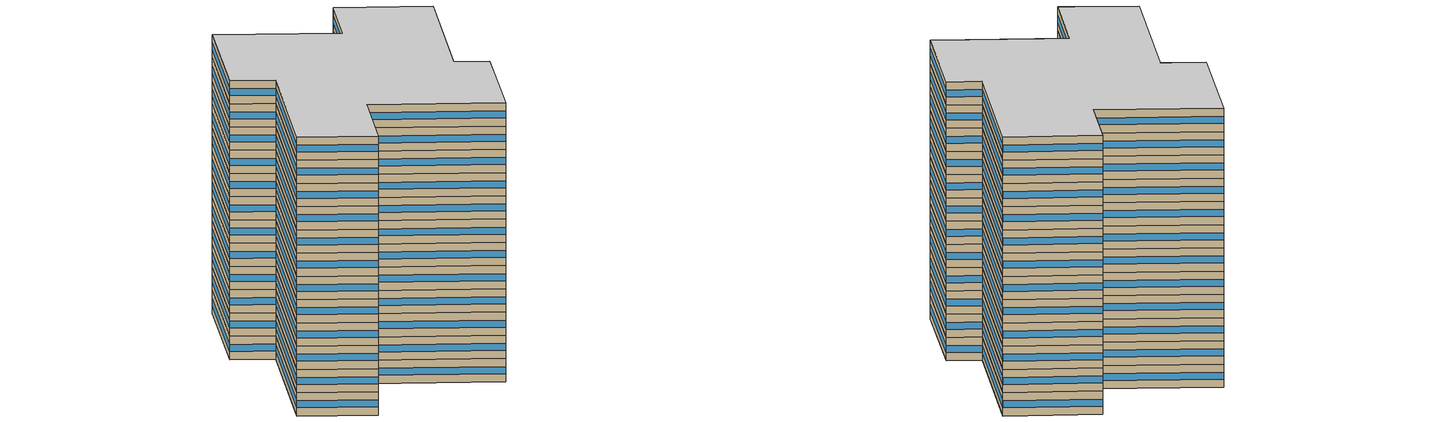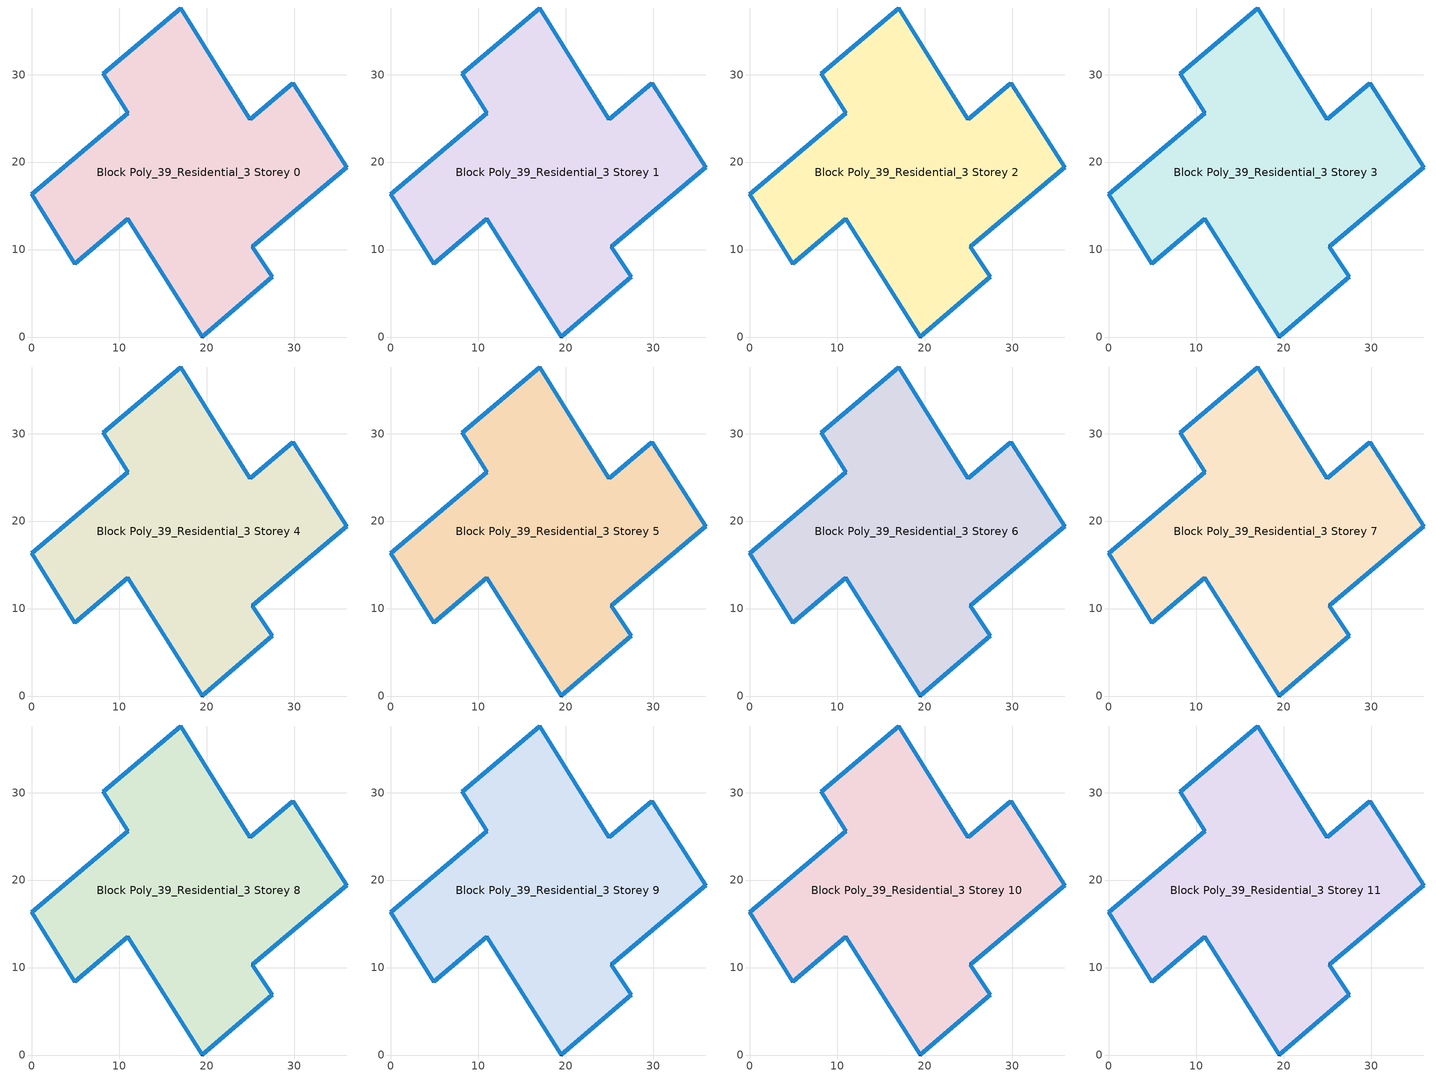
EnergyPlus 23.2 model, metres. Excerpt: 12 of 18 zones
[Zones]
Block Poly_39_Residential_3 Storey 0
 floor ground (HSCWZ_Residential_2005_FloorGround): 29.87,29.02 36.03,19.4 25.24,10.34 27.48,6.88 19.49,0 11.01,13.53 4.94,8.4 0,16.34 10.98,25.61 8.18,30.09 17.04,37.62 24.96,24.87 z0
 wall outside (HSCWZ_Residential_2005_ExtWall): 0,16.34 4.94,8.4 11.01,13.53 19.49,0 27.48,6.88 25.24,10.34 36.03,19.4 29.87,29.02 24.96,24.87 17.04,37.62 8.18,30.09 10.98,25.61 0,16.34 z0:3
 window (HSCWZ_Residential_2005_Win): 0,16.33 4.94,8.4 / 4.94,8.4 11,13.53 / 11.01,13.52 19.48,0.01 / 19.49,0 27.48,6.87 / 27.48,6.88 25.25,10.34 / 25.25,10.35 36.02,19.4 / 36.03,19.41 29.88,29.01 / 29.87,29.02 24.97,24.87 / 24.96,24.88 17.05,37.61 / 17.04,37.61 8.19,30.09 / 8.18,30.08 10.98,25.62 / 10.97,25.61 0.01,16.34 z1.05:1.95
Block Poly_39_Residential_3 Storey 1
 floor to Block Poly_39_Residential_3 Storey 0 (HSCWZ_Residential_2005_FloorSlab): 29.87,29.02 36.03,19.4 25.24,10.34 27.48,6.88 19.49,0 11.01,13.53 4.94,8.4 0,16.34 10.98,25.61 8.18,30.09 17.04,37.62 24.96,24.87 z3
 wall outside (HSCWZ_Residential_2005_ExtWall): 0,16.34 4.94,8.4 11.01,13.53 19.49,0 27.48,6.88 25.24,10.34 36.03,19.4 29.87,29.02 24.96,24.87 17.04,37.62 8.18,30.09 10.98,25.61 0,16.34 z3:6
 window (HSCWZ_Residential_2005_Win): 0,16.33 4.94,8.4 / 4.94,8.4 11,13.53 / 11.01,13.52 19.48,0.01 / 19.49,0 27.48,6.87 / 27.48,6.88 25.25,10.34 / 25.25,10.35 36.02,19.4 / 36.03,19.41 29.88,29.01 / 29.87,29.02 24.97,24.87 / 24.96,24.88 17.05,37.61 / 17.04,37.61 8.19,30.09 / 8.18,30.08 10.98,25.62 / 10.97,25.61 0.01,16.34 z4.05:4.95
Block Poly_39_Residential_3 Storey 2
 floor to Block Poly_39_Residential_3 Storey 1 (HSCWZ_Residential_2005_FloorSlab): 29.87,29.02 36.03,19.4 25.24,10.34 27.48,6.88 19.49,0 11.01,13.53 4.94,8.4 0,16.34 10.98,25.61 8.18,30.09 17.04,37.62 24.96,24.87 z6
 wall outside (HSCWZ_Residential_2005_ExtWall): 0,16.34 4.94,8.4 11.01,13.53 19.49,0 27.48,6.88 25.24,10.34 36.03,19.4 29.87,29.02 24.96,24.87 17.04,37.62 8.18,30.09 10.98,25.61 0,16.34 z6:9
 window (HSCWZ_Residential_2005_Win): 0,16.33 4.94,8.4 / 4.94,8.4 11,13.53 / 11.01,13.52 19.48,0.01 / 19.49,0 27.48,6.87 / 27.48,6.88 25.25,10.34 / 25.25,10.35 36.02,19.4 / 36.03,19.41 29.88,29.01 / 29.87,29.02 24.97,24.87 / 24.96,24.88 17.05,37.61 / 17.04,37.61 8.19,30.09 / 8.18,30.08 10.98,25.62 / 10.97,25.61 0.01,16.34 z7.05:7.95
Block Poly_39_Residential_3 Storey 3
 floor to Block Poly_39_Residential_3 Storey 2 (HSCWZ_Residential_2005_FloorSlab): 29.87,29.02 36.03,19.4 25.24,10.34 27.48,6.88 19.49,0 11.01,13.53 4.94,8.4 0,16.34 10.98,25.61 8.18,30.09 17.04,37.62 24.96,24.87 z9
 wall outside (HSCWZ_Residential_2005_ExtWall): 0,16.34 4.94,8.4 11.01,13.53 19.49,0 27.48,6.88 25.24,10.34 36.03,19.4 29.87,29.02 24.96,24.87 17.04,37.62 8.18,30.09 10.98,25.61 0,16.34 z9:12
 window (HSCWZ_Residential_2005_Win): 0,16.33 4.94,8.4 / 4.94,8.4 11,13.53 / 11.01,13.52 19.48,0.01 / 19.49,0 27.48,6.87 / 27.48,6.88 25.25,10.34 / 25.25,10.35 36.02,19.4 / 36.03,19.41 29.88,29.01 / 29.87,29.02 24.97,24.87 / 24.96,24.88 17.05,37.61 / 17.04,37.61 8.19,30.09 / 8.18,30.08 10.98,25.62 / 10.97,25.61 0.01,16.34 z10.05:10.95
Block Poly_39_Residential_3 Storey 4
 floor to Block Poly_39_Residential_3 Storey 3 (HSCWZ_Residential_2005_FloorSlab): 29.87,29.02 36.03,19.4 25.24,10.34 27.48,6.88 19.49,0 11.01,13.53 4.94,8.4 0,16.34 10.98,25.61 8.18,30.09 17.04,37.62 24.96,24.87 z12
 wall outside (HSCWZ_Residential_2005_ExtWall): 0,16.34 4.94,8.4 11.01,13.53 19.49,0 27.48,6.88 25.24,10.34 36.03,19.4 29.87,29.02 24.96,24.87 17.04,37.62 8.18,30.09 10.98,25.61 0,16.34 z12:15
 window (HSCWZ_Residential_2005_Win): 0,16.33 4.94,8.4 / 4.94,8.4 11,13.53 / 11.01,13.52 19.48,0.01 / 19.49,0 27.48,6.87 / 27.48,6.88 25.25,10.34 / 25.25,10.35 36.02,19.4 / 36.03,19.41 29.88,29.01 / 29.87,29.02 24.97,24.87 / 24.96,24.88 17.05,37.61 / 17.04,37.61 8.19,30.09 / 8.18,30.08 10.98,25.62 / 10.97,25.61 0.01,16.34 z13.05:13.95
Block Poly_39_Residential_3 Storey 5
 floor to Block Poly_39_Residential_3 Storey 4 (HSCWZ_Residential_2005_FloorSlab): 29.87,29.02 36.03,19.4 25.24,10.34 27.48,6.88 19.49,0 11.01,13.53 4.94,8.4 0,16.34 10.98,25.61 8.18,30.09 17.04,37.62 24.96,24.87 z15
 wall outside (HSCWZ_Residential_2005_ExtWall): 0,16.34 4.94,8.4 11.01,13.53 19.49,0 27.48,6.88 25.24,10.34 36.03,19.4 29.87,29.02 24.96,24.87 17.04,37.62 8.18,30.09 10.98,25.61 0,16.34 z15:18
 window (HSCWZ_Residential_2005_Win): 0,16.33 4.94,8.4 / 4.94,8.4 11,13.53 / 11.01,13.52 19.48,0.01 / 19.49,0 27.48,6.87 / 27.48,6.88 25.25,10.34 / 25.25,10.35 36.02,19.4 / 36.03,19.41 29.88,29.01 / 29.87,29.02 24.97,24.87 / 24.96,24.88 17.05,37.61 / 17.04,37.61 8.19,30.09 / 8.18,30.08 10.98,25.62 / 10.97,25.61 0.01,16.34 z16.05:16.95
Block Poly_39_Residential_3 Storey 6
 floor to Block Poly_39_Residential_3 Storey 5 (HSCWZ_Residential_2005_FloorSlab): 29.87,29.02 36.03,19.4 25.24,10.34 27.48,6.88 19.49,0 11.01,13.53 4.94,8.4 0,16.34 10.98,25.61 8.18,30.09 17.04,37.62 24.96,24.87 z18
 wall outside (HSCWZ_Residential_2005_ExtWall): 0,16.34 4.94,8.4 11.01,13.53 19.49,0 27.48,6.88 25.24,10.34 36.03,19.4 29.87,29.02 24.96,24.87 17.04,37.62 8.18,30.09 10.98,25.61 0,16.34 z18:21
 window (HSCWZ_Residential_2005_Win): 0,16.33 4.94,8.4 / 4.94,8.4 11,13.53 / 11.01,13.52 19.48,0.01 / 19.49,0 27.48,6.87 / 27.48,6.88 25.25,10.34 / 25.25,10.35 36.02,19.4 / 36.03,19.41 29.88,29.01 / 29.87,29.02 24.97,24.87 / 24.96,24.88 17.05,37.61 / 17.04,37.61 8.19,30.09 / 8.18,30.08 10.98,25.62 / 10.97,25.61 0.01,16.34 z19.05:19.95
Block Poly_39_Residential_3 Storey 7
 floor to Block Poly_39_Residential_3 Storey 6 (HSCWZ_Residential_2005_FloorSlab): 29.87,29.02 36.03,19.4 25.24,10.34 27.48,6.88 19.49,0 11.01,13.53 4.94,8.4 0,16.34 10.98,25.61 8.18,30.09 17.04,37.62 24.96,24.87 z21
 wall outside (HSCWZ_Residential_2005_ExtWall): 0,16.34 4.94,8.4 11.01,13.53 19.49,0 27.48,6.88 25.24,10.34 36.03,19.4 29.87,29.02 24.96,24.87 17.04,37.62 8.18,30.09 10.98,25.61 0,16.34 z21:24
 window (HSCWZ_Residential_2005_Win): 0,16.33 4.94,8.4 / 4.94,8.4 11,13.53 / 11.01,13.52 19.48,0.01 / 19.49,0 27.48,6.87 / 27.48,6.88 25.25,10.34 / 25.25,10.35 36.02,19.4 / 36.03,19.41 29.88,29.01 / 29.87,29.02 24.97,24.87 / 24.96,24.88 17.05,37.61 / 17.04,37.61 8.19,30.09 / 8.18,30.08 10.98,25.62 / 10.97,25.61 0.01,16.34 z22.05:22.95
Block Poly_39_Residential_3 Storey 8
 floor to Block Poly_39_Residential_3 Storey 7 (HSCWZ_Residential_2005_FloorSlab): 29.87,29.02 36.03,19.4 25.24,10.34 27.48,6.88 19.49,0 11.01,13.53 4.94,8.4 0,16.34 10.98,25.61 8.18,30.09 17.04,37.62 24.96,24.87 z24
 wall outside (HSCWZ_Residential_2005_ExtWall): 0,16.34 4.94,8.4 11.01,13.53 19.49,0 27.48,6.88 25.24,10.34 36.03,19.4 29.87,29.02 24.96,24.87 17.04,37.62 8.18,30.09 10.98,25.61 0,16.34 z24:27
 window (HSCWZ_Residential_2005_Win): 0,16.33 4.94,8.4 / 4.94,8.4 11,13.53 / 11.01,13.52 19.48,0.01 / 19.49,0 27.48,6.87 / 27.48,6.88 25.25,10.34 / 25.25,10.35 36.02,19.4 / 36.03,19.41 29.88,29.01 / 29.87,29.02 24.97,24.87 / 24.96,24.88 17.05,37.61 / 17.04,37.61 8.19,30.09 / 8.18,30.08 10.98,25.62 / 10.97,25.61 0.01,16.34 z25.05:25.95
Block Poly_39_Residential_3 Storey 9
 floor to Block Poly_39_Residential_3 Storey 8 (HSCWZ_Residential_2005_FloorSlab): 29.87,29.02 36.03,19.4 25.24,10.34 27.48,6.88 19.49,0 11.01,13.53 4.94,8.4 0,16.34 10.98,25.61 8.18,30.09 17.04,37.62 24.96,24.87 z27
 wall outside (HSCWZ_Residential_2005_ExtWall): 0,16.34 4.94,8.4 11.01,13.53 19.49,0 27.48,6.88 25.24,10.34 36.03,19.4 29.87,29.02 24.96,24.87 17.04,37.62 8.18,30.09 10.98,25.61 0,16.34 z27:30
 window (HSCWZ_Residential_2005_Win): 0,16.33 4.94,8.4 / 4.94,8.4 11,13.53 / 11.01,13.52 19.48,0.01 / 19.49,0 27.48,6.87 / 27.48,6.88 25.25,10.34 / 25.25,10.35 36.02,19.4 / 36.03,19.41 29.88,29.01 / 29.87,29.02 24.97,24.87 / 24.96,24.88 17.05,37.61 / 17.04,37.61 8.19,30.09 / 8.18,30.08 10.98,25.62 / 10.97,25.61 0.01,16.34 z28.05:28.95
Block Poly_39_Residential_3 Storey 10
 floor to Block Poly_39_Residential_3 Storey 9 (HSCWZ_Residential_2005_FloorSlab): 29.87,29.02 36.03,19.4 25.24,10.34 27.48,6.88 19.49,0 11.01,13.53 4.94,8.4 0,16.34 10.98,25.61 8.18,30.09 17.04,37.62 24.96,24.87 z30
 wall outside (HSCWZ_Residential_2005_ExtWall): 0,16.34 4.94,8.4 11.01,13.53 19.49,0 27.48,6.88 25.24,10.34 36.03,19.4 29.87,29.02 24.96,24.87 17.04,37.62 8.18,30.09 10.98,25.61 0,16.34 z30:33
 window (HSCWZ_Residential_2005_Win): 0,16.33 4.94,8.4 / 4.94,8.4 11,13.53 / 11.01,13.52 19.48,0.01 / 19.49,0 27.48,6.87 / 27.48,6.88 25.25,10.34 / 25.25,10.35 36.02,19.4 / 36.03,19.41 29.88,29.01 / 29.87,29.02 24.97,24.87 / 24.96,24.88 17.05,37.61 / 17.04,37.61 8.19,30.09 / 8.18,30.08 10.98,25.62 / 10.97,25.61 0.01,16.34 z31.05:31.95
Block Poly_39_Residential_3 Storey 11
 floor to Block Poly_39_Residential_3 Storey 10 (HSCWZ_Residential_2005_FloorSlab): 29.87,29.02 36.03,19.4 25.24,10.34 27.48,6.88 19.49,0 11.01,13.53 4.94,8.4 0,16.34 10.98,25.61 8.18,30.09 17.04,37.62 24.96,24.87 z33
 wall outside (HSCWZ_Residential_2005_ExtWall): 0,16.34 4.94,8.4 11.01,13.53 19.49,0 27.48,6.88 25.24,10.34 36.03,19.4 29.87,29.02 24.96,24.87 17.04,37.62 8.18,30.09 10.98,25.61 0,16.34 z33:36
 window (HSCWZ_Residential_2005_Win): 0,16.33 4.94,8.4 / 4.94,8.4 11,13.53 / 11.01,13.52 19.48,0.01 / 19.49,0 27.48,6.87 / 27.48,6.88 25.25,10.34 / 25.25,10.35 36.02,19.4 / 36.03,19.41 29.88,29.01 / 29.87,29.02 24.97,24.87 / 24.96,24.88 17.05,37.61 / 17.04,37.61 8.19,30.09 / 8.18,30.08 10.98,25.62 / 10.97,25.61 0.01,16.34 z34.05:34.95
 ceiling to Block Poly_39_Residential_3 Storey 12 (HSCWZ_Residential_2005_FloorSlab): 27.48,6.88 25.24,10.34 36.03,19.4 29.87,29.02 24.96,24.87 17.04,37.62 8.18,30.09 10.98,25.61 0,16.34 4.94,8.4 11.01,13.53 19.49,0 z36
[BUILDING]
shang4hai3shi4_Residential_3_2_3_2005: North Axis=0; Terrain=City; Loads Convergence Tolerance Value=0.04; Temperature Convergence Tolerance Value=0.4; Solar Distribution=FullExterior; Maximum Number of Warmup Days=25; Minimum Number of Warmup Days=1
[Material] Thermal Absorptance=0.9; Solar Absorptance=0.7; Visible Absorptance=0.7
Name | Roughness | Thickness | Conductivity | Density | Specific Heat
Concrete | MediumRough | 0.1 | 1.7 | 2240 | 900
Brick | MediumRough | 0.1 | 0.72 | 1920 | 840
Tile | Smooth | 0.02 | 1.3 | 2200 | 900
Gypsum | Smooth | 0.015 | 0.16 | 800 | 1090
[MATERIAL] Roughness=Rough; Conductivity=0.04; Density=40; Specific Heat=1500; Thermal Absorptance=0.9; Solar Absorptance=0.7; Visible Absorptance=0.7
Name | Thickness
Insulation 0.011 | 0.011
Insulation 0.044 | 0.044
Insulation 0.05 | 0.05
[WindowMaterial:SimpleGlazingSystem]
HSCWZ_Residential_2005_Win_material: UFactor=3.7; Solar Heat Gain Coefficient=0.5475
[Construction]
HSCWZ_Residential_2005_FloorSlab: Tile, Concrete, Insulation 0.044, Concrete, Tile
HSCWZ_Residential_2005_FloorGround: Tile, Concrete, Gypsum, Insulation 0.05
HSCWZ_Residential_2005_Win: HSCWZ_Residential_2005_Win_material
[CONSTRUCTION]
HSCWZ_Residential_2005_ExtWall: Brick, Concrete, Insulation 0.011
[ZONE] Type=1; Multiplier=1; Ceiling Height=autocalculate; Volume=autocalculate; Floor Area=autocalculate; Part of Total Floor Area=Yes
Block Poly_39_Residential_3 Storey 0; Block Poly_39_Residential_3 Storey 1; Block Poly_39_Residential_3 Storey 2; Block Poly_39_Residential_3 Storey 3; Block Poly_39_Residential_3 Storey 4; Block Poly_39_Residential_3 Storey 5; Block Poly_39_Residential_3 Storey 6; Block Poly_39_Residential_3 Storey 7; Block Poly_39_Residential_3 Storey 8; Block Poly_39_Residential_3 Storey 9; Block Poly_39_Residential_3 Storey 10; Block Poly_39_Residential_3 Storey 11
[PEOPLE] Number of People Schedule=People_Schedule; Number of People Calculation Method=Area/Person; Floor Area per Person=18; Fraction Radiant=0.3; Sensible Heat Fraction=autocalculate; Activity Level Schedule=CN_GenericActivityLevel; Carbon Dioxide Generation Rate=3.82e-08; Enable ASHRAE 55 Comfort Warnings=No; Mean Radiant Temperature Calculation Type=ZoneAveraged; Clothing Insulation Calculation Method=ClothingInsulationSchedule; Cold Stress Temperature Threshold=15.56; Heat Stress Temperature Threshold=30
Name | Zone or ZoneList or Space or SpaceList
People_Block Poly_39_Residential_3 Storey 0 | Block Poly_39_Residential_3 Storey 0
People_Block Poly_39_Residential_3 Storey 1 | Block Poly_39_Residential_3 Storey 1
People_Block Poly_39_Residential_3 Storey 2 | Block Poly_39_Residential_3 Storey 2
People_Block Poly_39_Residential_3 Storey 3 | Block Poly_39_Residential_3 Storey 3
People_Block Poly_39_Residential_3 Storey 4 | Block Poly_39_Residential_3 Storey 4
People_Block Poly_39_Residential_3 Storey 5 | Block Poly_39_Residential_3 Storey 5
People_Block Poly_39_Residential_3 Storey 6 | Block Poly_39_Residential_3 Storey 6
People_Block Poly_39_Residential_3 Storey 7 | Block Poly_39_Residential_3 Storey 7
People_Block Poly_39_Residential_3 Storey 8 | Block Poly_39_Residential_3 Storey 8
People_Block Poly_39_Residential_3 Storey 9 | Block Poly_39_Residential_3 Storey 9
People_Block Poly_39_Residential_3 Storey 10 | Block Poly_39_Residential_3 Storey 10
People_Block Poly_39_Residential_3 Storey 11 | Block Poly_39_Residential_3 Storey 11
[LIGHTS] Schedule=Lights_Schedule; Design Level Calculation Method=Watts/Area; Watts per Zone Floor Area=7; Return Air Fraction=0; Fraction Radiant=0; Fraction Visible=0; Fraction Replaceable=1; EndUse Subcategory=General; Return Air Fraction Calculated from Plenum Temperature=No; Return Air Fraction Function of Plenum Temperature Coefficient 1=0; Return Air Fraction Function of Plenum Temperature Coefficient 2=0
Name | Zone or ZoneList or Space or SpaceList
Lights_Block Poly_39_Residential_3 Storey 0 | Block Poly_39_Residential_3 Storey 0
Lights_Block Poly_39_Residential_3 Storey 1 | Block Poly_39_Residential_3 Storey 1
Lights_Block Poly_39_Residential_3 Storey 2 | Block Poly_39_Residential_3 Storey 2
Lights_Block Poly_39_Residential_3 Storey 3 | Block Poly_39_Residential_3 Storey 3
Lights_Block Poly_39_Residential_3 Storey 4 | Block Poly_39_Residential_3 Storey 4
Lights_Block Poly_39_Residential_3 Storey 5 | Block Poly_39_Residential_3 Storey 5
Lights_Block Poly_39_Residential_3 Storey 6 | Block Poly_39_Residential_3 Storey 6
Lights_Block Poly_39_Residential_3 Storey 7 | Block Poly_39_Residential_3 Storey 7
Lights_Block Poly_39_Residential_3 Storey 8 | Block Poly_39_Residential_3 Storey 8
Lights_Block Poly_39_Residential_3 Storey 9 | Block Poly_39_Residential_3 Storey 9
Lights_Block Poly_39_Residential_3 Storey 10 | Block Poly_39_Residential_3 Storey 10
Lights_Block Poly_39_Residential_3 Storey 11 | Block Poly_39_Residential_3 Storey 11
[ELECTRICEQUIPMENT] Schedule=ElectricEquipment_Schedule; Design Level Calculation Method=Watts/Area; Watts per Zone Floor Area=5.5; Fraction Latent=0; Fraction Radiant=0; Fraction Lost=0; EndUse Subcategory=General
Name | Zone or ZoneList or Space or SpaceList
ElectricEquipment_Block Poly_39_Residential_3 Storey 0 | Block Poly_39_Residential_3 Storey 0
ElectricEquipment_Block Poly_39_Residential_3 Storey 1 | Block Poly_39_Residential_3 Storey 1
ElectricEquipment_Block Poly_39_Residential_3 Storey 2 | Block Poly_39_Residential_3 Storey 2
ElectricEquipment_Block Poly_39_Residential_3 Storey 3 | Block Poly_39_Residential_3 Storey 3
ElectricEquipment_Block Poly_39_Residential_3 Storey 4 | Block Poly_39_Residential_3 Storey 4
ElectricEquipment_Block Poly_39_Residential_3 Storey 5 | Block Poly_39_Residential_3 Storey 5
ElectricEquipment_Block Poly_39_Residential_3 Storey 6 | Block Poly_39_Residential_3 Storey 6
ElectricEquipment_Block Poly_39_Residential_3 Storey 7 | Block Poly_39_Residential_3 Storey 7
ElectricEquipment_Block Poly_39_Residential_3 Storey 8 | Block Poly_39_Residential_3 Storey 8
ElectricEquipment_Block Poly_39_Residential_3 Storey 9 | Block Poly_39_Residential_3 Storey 9
ElectricEquipment_Block Poly_39_Residential_3 Storey 10 | Block Poly_39_Residential_3 Storey 10
ElectricEquipment_Block Poly_39_Residential_3 Storey 11 | Block Poly_39_Residential_3 Storey 11
[ZONEINFILTRATION:DESIGNFLOWRATE] Schedule=AirEx_ConditionedTime_Schedule; Design Flow Rate Calculation Method=AirChanges/Hour; Air Changes per Hour=1; Constant Term Coefficient=1; Temperature Term Coefficient=0; Velocity Term Coefficient=0; Velocity Squared Term Coefficient=0
Name | Zone or ZoneList or Space or SpaceList
Infil 1 | Block Poly_39_Residential_3 Storey 0
Infil 2 | Block Poly_39_Residential_3 Storey 1
Infil 3 | Block Poly_39_Residential_3 Storey 2
Infil 4 | Block Poly_39_Residential_3 Storey 3
Infil 5 | Block Poly_39_Residential_3 Storey 4
Infil 6 | Block Poly_39_Residential_3 Storey 5
Infil 7 | Block Poly_39_Residential_3 Storey 6
Infil 8 | Block Poly_39_Residential_3 Storey 7
Infil 9 | Block Poly_39_Residential_3 Storey 8
Infil 10 | Block Poly_39_Residential_3 Storey 9
Infil 11 | Block Poly_39_Residential_3 Storey 10
Infil 12 | Block Poly_39_Residential_3 Storey 11
[HVACTEMPLATE:THERMOSTAT]
HVACTemp: Heating Setpoint Schedule=Heating_SP_Schedule; Cooling Setpoint Schedule=Cooling_SP_Schedule
[HVACTEMPLATE:ZONE:IDEALLOADSAIRSYSTEM] Template Thermostat=HVACTemp; System Availability Schedule=HVAC_ConditionedTime_Schedule; Maximum Heating Supply Air Temperature=50; Minimum Cooling Supply Air Temperature=13; Maximum Heating Supply Air Humidity Ratio=0.0156; Minimum Cooling Supply Air Humidity Ratio=0.0077; Heating Limit=NoLimit; Cooling Limit=NoLimit; Heating Availability Schedule=Heating_Period_Schedule; Cooling Availability Schedule=Cooling_Period_Schedule; Dehumidification Control Type=ConstantSensibleHeatRatio; Cooling Sensible Heat Ratio=0.7; Dehumidification Setpoint=60; Humidification Control Type=None; Humidification Setpoint=30; Outdoor Air Method=None; Outdoor Air Flow Rate per Person=0.00944; Outdoor Air Flow Rate per Zone Floor Area=0; Outdoor Air Flow Rate per Zone=0; Demand Controlled Ventilation Type=None; Outdoor Air Economizer Type=NoEconomizer; Heat Recovery Type=None; Sensible Heat Recovery Effectiveness=0.7; Latent Heat Recovery Effectiveness=0.65
Block Poly_39_Residential_3 Storey 0; Block Poly_39_Residential_3 Storey 1; Block Poly_39_Residential_3 Storey 2; Block Poly_39_Residential_3 Storey 3; Block Poly_39_Residential_3 Storey 4; Block Poly_39_Residential_3 Storey 5; Block Poly_39_Residential_3 Storey 6; Block Poly_39_Residential_3 Storey 7; Block Poly_39_Residential_3 Storey 8; Block Poly_39_Residential_3 Storey 9; Block Poly_39_Residential_3 Storey 10; Block Poly_39_Residential_3 Storey 11
[SCHEDULE:COMPACT]
People_Schedule: Through: 12/31, For: Weekdays, Until: 06:00, 0.98, Until: 07:00, 0.85, Until: 08:00, 0.65, Until: 17:00, 0.1, Until: 19:00, 0.75, Until: 22:00, 0.9, Until: 24:00, 0.95, For: AllOtherDays, Until: 09:00, 0.95, Until: 18:00, 0.6, Until: 24:00, 0.9
Lights_Schedule: Through: 12/31, For: AllDays, Until: 19:00, 0, Until: 24:00, 1
ElectricEquipment_Schedule: Through: 12/31, For: AllDays, Until: 12:00, 0.23, Until: 14:00, 0.69, Until: 20:00, 0.23, Until: 24:00, 1
Heating_SP_Schedule: Through: 12/31, For: Weekdays, Until: 07:00, 18, Until: 08:00, 12, Until: 19:00, 18, Until: 22:00, 18, Until: 24:00, 18, For: AllOtherDays, Until: 24:00, 5
Cooling_SP_Schedule: Through: 12/31, For: Weekdays, Until: 07:00, 28, Until: 08:00, 37, Until: 19:00, 37, Until: 24:00, 28, For: AllOtherDays, Until: 24:00, 28
Heating_Period_Schedule: Through: 04/15, For: AllDays, Until: 24:00, 1, Through: 11/01, For: AllDays, Until: 24:00, 0, Through: 12/31, For: AllDays, Until: 24:00, 1
Cooling_Period_Schedule: Through: 04/15, For: AllDays, Until: 24:00, 0, Through: 10/31, For: AllDays, Until: 24:00, 1, Through: 12/31, For: AllDays, Until: 24:00, 0
HVAC_ConditionedTime_Schedule: Through: 12/31, For: Weekdays, Until: 07:00, 1, Until: 19:00, 0, Until: 24:00, 1, For: AllOtherDays, Until: 24:00, 1
AirEx_ConditionedTime_Schedule: Through: 12/31, For: Weekdays, Until: 08:00, 0.5, Until: 17:00, 0, Until: 24:00, 0.5, For: AllOtherDays, Until: 24:00, 0.5
CN_GenericActivityLevel: Through: 12/31, For: Weekdays, Until: 08:00, 80, Until: 18:00, 120, Until: 24:00, 80, For: AllOtherDays, Until: 24:00, 80
